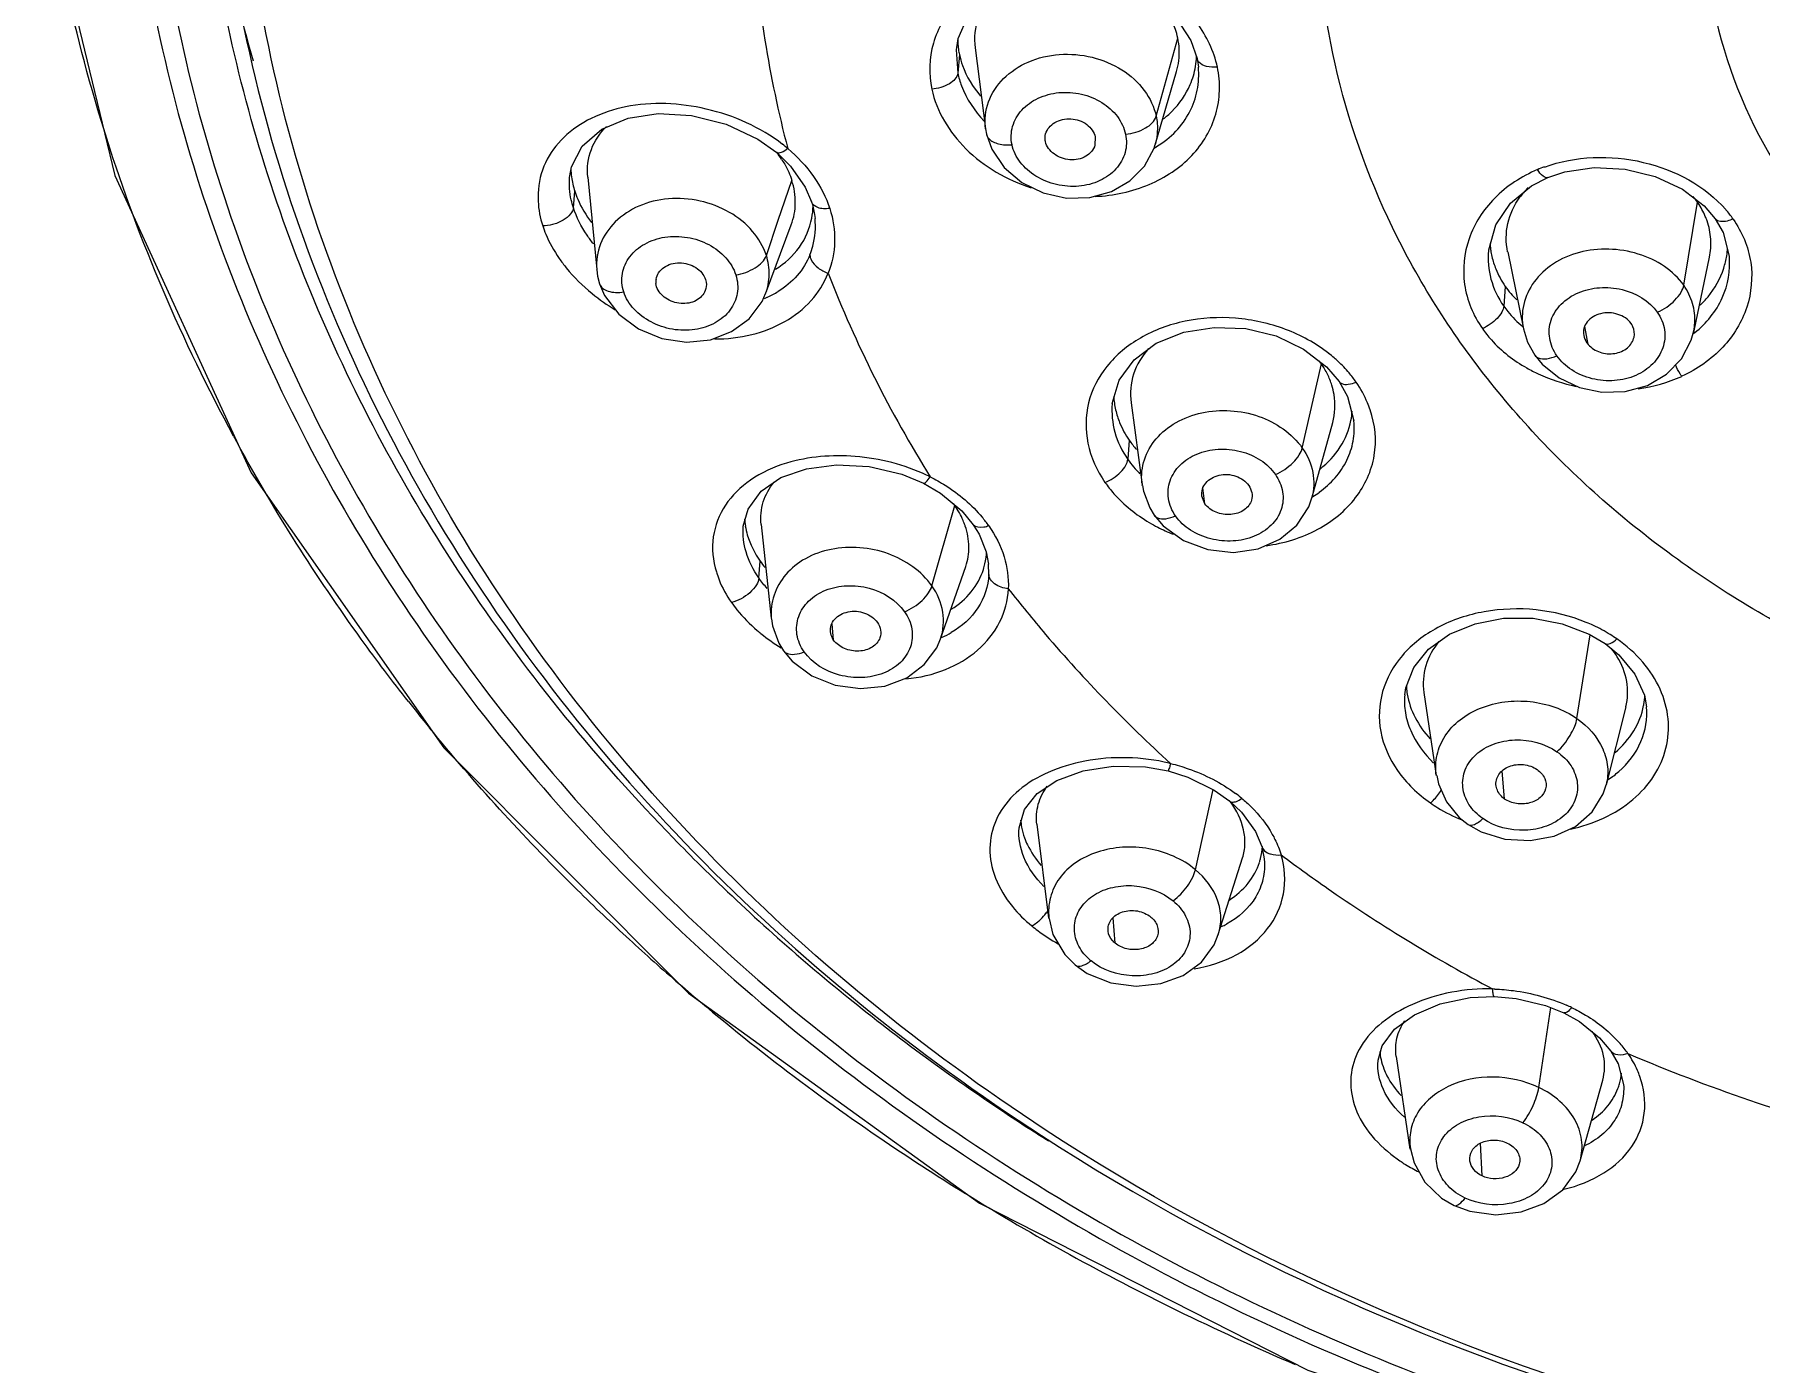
# Model space of a CAD drawing. Header units: millimetres. Extents: x 1122 to 8358, y -1894 to -296.
# Drawn here: x 7660.5 to 7690.47, y -631.99 to -608.92 of the extents above; entities that cross this region are included whole.
import ezdxf

# ---------------------------------------------------------------- set-up
doc = ezdxf.new("R2010")
doc.units = ezdxf.units.MM
doc.header["$LTSCALE"] = 3
doc.layers.add('DEF_LAYER_ASSEM_MEMBER', color=7, linetype='Continuous')

msp = doc.modelspace()

# ---------------------------------------------------------------- linework, layer by layer
at = {"layer": 'DEF_LAYER_ASSEM_MEMBER', "color": 7, "linetype": 'Continuous'}
for p, q in [((7680.302, -608.622), (7680.565, -609.02)), ((7676.495, -609.177), (7676.495, -609.181)), ((7676.821, -609.15), (7677.003, -610.555)), ((7680.565, -609.02), (7680.673, -609.336)), ((7680.673, -609.336), (7680.673, -609.336)), ((7680.695, -609.484), (7680.695, -609.483)), ((7679.945, -610.829), (7680.317, -609.56)), ((7673.051, -610.731), (7673.379, -610.967)), ((7677.003, -610.554), (7677.019, -610.645)), ((7677.019, -610.645), (7677.019, -610.646)), ((7678.906, -610.695), (7678.901, -610.839)), ((7673.379, -610.967), (7673.617, -611.199)), ((7678.041, -610.775), (7678.037, -610.754)), ((7669.785, -611.397), (7669.786, -611.391)), ((7670.102, -611.39), (7670.255, -612.996)), ((7673.185, -613.415), (7673.632, -612.217)), ((7674.044, -612.11), (7674.044, -612.11)), ((7689.665, -612.114), (7689.665, -612.114)), ((7689.665, -612.114), (7689.8, -612.353)), ((7689.8, -612.353), (7689.906, -612.764)), ((7685.731, -612.653), (7685.73, -612.665)), ((7686.064, -612.689), (7686.338, -614.023)), ((7689.3, -614.059), (7689.566, -612.78)), ((7689.91, -612.764), (7689.91, -612.763)), ((7670.254, -612.992), (7670.255, -613)), ((7670.306, -613.245), (7670.392, -613.445)), ((7670.306, -613.245), (7670.306, -613.245)), ((7671.294, -613.297), (7671.282, -613.238)), ((7673.186, -613.415), (7673.187, -613.413)), ((7686.337, -614.024), (7686.337, -614.025)), ((7687.459, -614.297), (7687.402, -613.985)), ((7689.248, -614.218), (7689.291, -614.058)), ((7689.296, -614.078), (7689.3, -614.059)), ((7682.522, -614.375), (7682.921, -614.683)), ((7686.537, -614.483), (7686.664, -614.638)), ((7682.921, -614.683), (7683.139, -614.938)), ((7683.139, -614.938), (7683.139, -614.938)), ((7683.139, -614.938), (7683.285, -615.197)), ((7683.285, -615.197), (7683.394, -615.62)), ((7679.202, -615.321), (7679.201, -615.324)), ((7679.528, -615.306), (7679.72, -616.729)), ((7682.665, -616.961), (7683.027, -615.651)), ((7683.396, -615.62), (7683.395, -615.615)), ((7679.722, -616.741), (7679.72, -616.729)), ((7680.808, -617.059), (7680.756, -616.928)), ((7679.93, -617.258), (7680.087, -617.443)), ((7679.93, -617.258), (7679.93, -617.258)), ((7672.798, -617.457), (7672.798, -617.45)), ((7673.109, -617.418), (7673.281, -619.043)), ((7676.79, -617.422), (7676.79, -617.422)), ((7676.79, -617.422), (7676.892, -617.588)), ((7676.222, -619.405), (7676.659, -618.145)), ((7677.052, -618.108), (7677.052, -618.108)), ((7673.285, -619.045), (7673.287, -619.057)), ((7687.011, -619.142), (7687.478, -619.321)), ((7687.478, -619.321), (7687.756, -619.485)), ((7673.496, -619.61), (7673.647, -619.79)), ((7673.496, -619.61), (7673.496, -619.61)), ((7684.609, -620.333), (7684.825, -621.776)), ((7688.113, -620.583), (7687.77, -621.936)), ((7688.474, -620.581), (7688.474, -620.58)), ((7681.244, -622.219), (7681.244, -622.219)), ((7681.244, -622.219), (7681.446, -622.412)), ((7677.585, -622.68), (7677.585, -622.68)), ((7677.894, -622.62), (7678.095, -624.249)), ((7681.796, -623.003), (7681.796, -623.004)), ((7681.796, -623.003), (7681.839, -623.221)), ((7681.042, -624.533), (7681.463, -623.202)), ((7681.839, -623.221), (7681.84, -623.23)), ((7678.103, -624.248), (7678.104, -624.258)), ((7678.557, -625.061), (7678.769, -625.207)), ((7687.035, -625.891), (7687.307, -626.044)), ((7683.815, -626.716), (7683.883, -626.466)), ((7687.855, -626.557), (7687.855, -626.557)), ((7687.855, -626.557), (7687.981, -626.776)), ((7684.13, -626.65), (7684.368, -628.259)), ((7687.981, -626.776), (7688.074, -627.134)), ((7687.319, -628.458), (7687.712, -627.061)), ((7687.319, -628.459), (7687.32, -628.458))]:
    msp.add_line(p, q, dxfattribs=at)
at = {"layer": 'DEF_LAYER_ASSEM_MEMBER', "color": 9, "linetype": 'Continuous'}
for p, q in [((7676.495, -609.181), (7676.52, -609.588)), ((7679.964, -610.335), (7680.339, -608.978)), ((7676.549, -609.265), (7676.52, -609.588)), ((7678.041, -610.775), (7678.038, -610.754)), ((7673.406, -612.141), (7673.641, -611.448)), ((7669.85, -611.922), (7669.875, -611.637)), ((7689.119, -613.269), (7689.358, -611.827)), ((7673.199, -612.751), (7673.406, -612.141)), ((7686.022, -613.287), (7685.995, -613.63)), ((7682.5, -616.092), (7682.83, -614.633)), ((7679.497, -615.958), (7679.471, -616.288)), ((7680.808, -617.059), (7680.776, -616.785)), ((7676.073, -618.485), (7676.47, -617.091)), ((7673.07, -618.347), (7673.093, -618.057)), ((7677.057, -618.284), (7677.052, -618.108)), ((7674.365, -619.424), (7674.341, -619.14)), ((7687.266, -620.786), (7687.496, -619.332)), ((7686.01, -622.182), (7685.966, -621.692)), ((7680.645, -623.408), (7680.951, -622.016)), ((7679.251, -624.685), (7679.22, -624.243)), ((7686.603, -627.187), (7686.81, -625.801)), ((7685.618, -628.722), (7685.589, -628.156))]:
    msp.add_line(p, q, dxfattribs=at)
at = {"layer": 'DEF_LAYER_ASSEM_MEMBER', "color": 7, "linetype": 'Continuous'}
for points in [[(7660.5, -605.321), (7660.579, -605.931), (7661.894, -611.362), (7664.259, -616.525), (7667.603, -621.294), (7671.85, -625.549), (7676.9, -629.193), (7682.597, -632.091), (7688.816, -634.189), (7694.942, -635.357)], [(7676.496, -609.181), (7676.53, -608.988), (7676.697, -608.603), (7676.989, -608.274)], [(7680.673, -609.336), (7680.68, -609.37), (7680.696, -609.485)], [(7670.347, -610.562), (7670.8, -610.368), (7671.319, -610.289), (7671.903, -610.323), (7672.501, -610.473), (7673.051, -610.731)], [(7669.785, -611.397), (7669.818, -611.213), (7670.004, -610.857), (7670.347, -610.562)], [(7677.019, -610.646), (7677.109, -610.909), (7677.325, -611.227), (7677.632, -611.485), (7678.004, -611.667), (7678.409, -611.757), (7678.814, -611.747), (7679.186, -611.643), (7679.508, -611.458), (7679.761, -611.201), (7679.927, -610.888), (7679.946, -610.828)], [(7673.617, -611.199), (7673.873, -611.564), (7673.984, -611.823)], [(7686.758, -611.399), (7687.053, -611.301), (7687.562, -611.225), (7688.1, -611.252), (7688.624, -611.379), (7689.095, -611.598), (7689.474, -611.889), (7689.665, -612.114)], [(7686.115, -611.841), (7686.478, -611.543), (7686.758, -611.399)], [(7673.984, -611.823), (7673.998, -611.868), (7674.035, -612.04), (7674.044, -612.11)], [(7685.737, -612.653), (7685.86, -612.217), (7686.115, -611.841)], [(7670.255, -613), (7670.271, -613.109), (7670.306, -613.245)], [(7670.392, -613.445), (7670.64, -613.771), (7670.983, -614.025), (7671.386, -614.191), (7671.814, -614.255), (7672.229, -614.212), (7672.597, -614.071), (7672.902, -613.848), (7673.125, -613.552), (7673.187, -613.413)], [(7679.581, -614.56), (7679.965, -614.272), (7680.441, -614.081), (7680.972, -613.998), (7681.517, -614.02), (7682.044, -614.148), (7682.522, -614.375)], [(7686.337, -614.025), (7686.41, -614.256), (7686.537, -614.483)], [(7686.664, -614.638), (7686.954, -614.875), (7687.307, -615.042), (7687.7, -615.123), (7688.104, -615.111), (7688.488, -615.007), (7688.821, -614.813), (7689.079, -614.543), (7689.248, -614.218)], [(7679.202, -615.321), (7679.319, -614.917), (7679.581, -614.56)], [(7673.11, -616.842), (7673.452, -616.606), (7673.893, -616.451), (7674.419, -616.382), (7674.986, -616.412), (7675.549, -616.546), (7675.924, -616.702)], [(7675.924, -616.702), (7676.223, -616.877), (7676.591, -617.183), (7676.79, -617.422)], [(7672.798, -617.45), (7672.881, -617.153), (7673.11, -616.842)], [(7679.726, -616.741), (7679.744, -616.843), (7679.853, -617.132), (7679.93, -617.258)], [(7680.087, -617.443), (7680.437, -617.696), (7680.858, -617.852), (7681.305, -617.902), (7681.736, -617.841), (7682.111, -617.676), (7682.407, -617.428), (7682.61, -617.113), (7682.665, -616.958)], [(7676.892, -617.588), (7677.013, -617.892), (7677.052, -618.108)], [(7673.287, -619.057), (7673.306, -619.18), (7673.415, -619.476), (7673.496, -619.61)], [(7684.688, -619.581), (7685.052, -619.323), (7685.497, -619.141), (7685.991, -619.046), (7686.506, -619.047), (7687.011, -619.142)], [(7673.647, -619.79), (7673.987, -620.042), (7674.395, -620.204), (7674.831, -620.265), (7675.256, -620.223), (7675.634, -620.079), (7675.937, -619.851), (7676.155, -619.557), (7676.222, -619.403)], [(7684.278, -620.377), (7684.297, -620.251), (7684.434, -619.898), (7684.688, -619.581)], [(7687.756, -619.485), (7687.994, -619.68), (7688.269, -620.015), (7688.436, -620.38), (7688.474, -620.58)], [(7677.585, -622.68), (7677.681, -622.363), (7677.897, -622.089), (7678.242, -621.86), (7678.694, -621.694), (7679.217, -621.611), (7679.776, -621.624), (7680.169, -621.694)], [(7680.169, -621.694), (7680.515, -621.803), (7680.971, -622.026), (7681.244, -622.219)], [(7684.834, -621.774), (7684.865, -621.919), (7685.002, -622.231), (7685.224, -622.501), (7685.377, -622.624)], [(7685.377, -622.624), (7685.601, -622.752), (7686.015, -622.881), (7686.451, -622.904), (7686.869, -622.828), (7687.239, -622.659), (7687.528, -622.405), (7687.719, -622.092), (7687.771, -621.936)], [(7681.446, -622.412), (7681.686, -622.745), (7681.796, -623.004)], [(7678.104, -624.258), (7678.172, -624.531), (7678.376, -624.88), (7678.557, -625.061)], [(7678.769, -625.207), (7679.176, -625.37), (7679.614, -625.428), (7680.045, -625.385), (7680.434, -625.244), (7680.749, -625.012), (7680.968, -624.712), (7681.042, -624.533)], [(7683.883, -626.466), (7684.097, -626.178), (7684.444, -625.925), (7684.889, -625.735), (7685.41, -625.626), (7685.829, -625.609)], [(7685.829, -625.609), (7686.208, -625.642), (7686.719, -625.764), (7687.035, -625.891)], [(7687.307, -626.044), (7687.658, -626.325), (7687.855, -626.557)], [(7684.375, -628.25), (7684.439, -628.496), (7684.627, -628.83), (7684.917, -629.105), (7685.137, -629.234)], [(7685.137, -629.234), (7685.406, -629.334), (7685.855, -629.395), (7686.295, -629.347), (7686.692, -629.201), (7687.019, -628.965), (7687.245, -628.652), (7687.319, -628.459)]]:
    msp.add_lwpolyline(points, dxfattribs=at)
at = {"layer": 'DEF_LAYER_ASSEM_MEMBER', "color": 9, "linetype": 'Continuous'}
for centre, radius, start, end in [((7692.39, -605.956), 19.457, 183.3868, 194.7076), ((7678.552, -608.935), 2.163, 223.2976, 223.6196), ((7671.801, -612.993), 2.745, 49.8517, 52.2764), ((7678.971, -609.248), 1.9, 300.3234, 301.4505), ((7678.982, -609.266), 1.88, 301.4519, 301.8104), ((7687.567, -613.632), 2.567, 109.73, 112.6088), ((7688.309, -613.287), 2.035, 35.023, 40.8317), ((7693.952, -605.408), 21.114, 201.2468, 211.9837), ((7672.385, -610.687), 3.508, 230.9837, 238.9521), ((7672.543, -611.975), 1.644, 294.1643, 301.5444), ((7672.503, -611.889), 1.739, 292.4033, 294.2143), ((7688.285, -613.859), 1.026, 348.8127, 356.4852), ((7688.187, -612.681), 1.801, 307.3917, 308.5825), ((7681.384, -616.463), 2.554, 49.2567, 52.0007), ((7681.679, -616.178), 2.143, 35.0112, 40.4445), ((7687.948, -612.304), 2.787, 277.8724, 294.0843), ((7691.166, -601.166), 30.939, 208.4068, 208.6711), ((7674.666, -619.342), 3.075, 63.411, 64.7194), ((7680.718, -616.594), 1.007, 185.8895, 187.696), ((7681.705, -615.379), 1.838, 301.3709, 302.1484), ((7681.719, -615.4), 1.813, 302.1401, 306.4217), ((7675.154, -618.784), 2.331, 35.1313, 39.7498), ((7681.337, -614.866), 2.928, 239.335, 242.632), ((7681.389, -614.763), 3.043, 242.646, 248.1481), ((7686.302, -621.86), 2.965, 65.0916, 67.6921), ((7675.077, -616.879), 3.131, 229.4336, 230.9667), ((7675.222, -616.695), 3.365, 231.0235, 238.3071), ((7675.579, -617.839), 1.675, 292.4902, 293.505), ((7675.607, -617.9), 1.608, 293.4698, 299.9189), ((7686.365, -621.728), 2.818, 58.3557, 65.1345), ((7686.471, -621.553), 2.613, 55.2898, 58.3153), ((7693.487, -599.623), 33.729, 218.2247, 219.2123), ((7679.425, -624.778), 3.307, 76.1881, 76.6327), ((7679.696, -624.308), 2.765, 50.6003, 53.5213), ((7686.412, -619.721), 3.045, 247.8785, 248.1691), ((7677.289, -623.57), 0.968, 319.993, 324.9861), ((7677.317, -623.59), 0.933, 325.0124, 326.9122), ((7680.464, -622.987), 1.544, 294.219, 297.851), ((7695.864, -597.374), 37.005, 227.3012, 229.0915), ((7679.416, -624.283), 0.916, 222.1159, 230.4854), ((7697.069, -595.926), 38.889, 229.1464, 235.6968), ((7685.707, -628.997), 3.52, 87.8351, 88.4629), ((7685.795, -628.712), 3.221, 64.6692, 66.3528), ((7686.351, -627.878), 2.208, 35.3886, 41.157), ((7700.44, -597.673), 31.428, 246.9808, 255.2238), ((7697.924, -594.688), 40.393, 235.684, 238.2311), ((7685.66, -626.318), 2.595, 231.3101, 236.1786), ((7698.898, -593.065), 42.285, 238.2675, 243.9353), ((7699.528, -591.788), 43.71, 243.9286, 246.8993)]:
    msp.add_arc(centre, radius, start, end, dxfattribs=at)
at = {"layer": 'DEF_LAYER_ASSEM_MEMBER', "color": 7, "linetype": 'Continuous'}
for centre, radius, start, end in [((7689.731, -602.125), 26.452, 190.9383, 195.9037), ((7677.865, -608.986), 1.346, 179.7537, 188.2077), ((7677.842, -608.989), 1.323, 188.2288, 192.0418), ((7679.174, -609.226), 1.191, 2.4424, 12.0396), ((7679.266, -609.239), 1.4, 336.9658, 350.4547), ((7679.254, -609.237), 1.412, 350.471, 357.5747), ((7672.002, -612.044), 1.75, 33.4831, 37.9253), ((7671.09, -611.214), 1.285, 181.5215, 187.7218), ((7687.4, -612.562), 1.392, 136.0123, 143.7972), ((7687.448, -612.607), 1.458, 134.8106, 136.0607), ((7672.661, -611.849), 1.351, 349.1422, 357.9572), ((7688.175, -612.655), 1.444, 34.9753, 40.0772), ((7688.255, -612.598), 1.346, 34.3478, 34.9407), ((7687.138, -612.462), 1.383, 183.1398, 187.65), ((7687.139, -612.461), 1.384, 187.6505, 188.1453), ((7687.148, -612.46), 1.393, 188.1632, 197.5555), ((7688.444, -612.526), 1.439, 342.0053, 350.7785), ((7688.481, -612.533), 1.402, 350.8038, 356.3652), ((7671.56, -613.212), 0.279, 170.3718, 185.384), ((7681.643, -615.462), 1.448, 34.9512, 37.6625), ((7681.698, -615.424), 1.381, 26.3446, 34.9676), ((7681.767, -615.39), 1.304, 17.2586, 26.3435), ((7680.568, -615.124), 1.343, 182.8253, 188.1027), ((7680.652, -615.111), 1.428, 188.1604, 197.6405), ((7682.083, -615.371), 1.284, 349.0835, 356.3118), ((7680.932, -614.952), 1.753, 215.0126, 221.6456), ((7673.993, -617.262), 1.173, 183.0997, 189.0005), ((7675.149, -618.013), 1.611, 34.9453, 36.5035), ((7675.438, -617.854), 1.279, 18.5144, 18.9616), ((7675.822, -617.838), 1.2, 347.3274, 357.7295), ((7674.67, -616.953), 1.925, 214.9795, 219.118), ((7675.869, -617.848), 1.152, 342.3645, 347.2741), ((7686.723, -620.478), 1.457, 31.6669, 38.5471), ((7685.544, -620.157), 1.24, 183.0978, 184.2444), ((7685.566, -620.155), 1.263, 184.2606, 189.4618), ((7687.189, -620.328), 1.255, 349.2909, 350.0628), ((7687.196, -620.329), 1.248, 350.0607, 357.9418), ((7680, -623.16), 1.558, 37.0882, 37.7076), ((7680.012, -623.151), 1.543, 36.5051, 37.0882), ((7678.721, -622.465), 1.112, 184.2399, 190.5551), ((7695.473, -599.662), 33.298, 224.1676, 225.3286), ((7680.711, -622.944), 1.098, 345.7794, 356.7846), ((7680.722, -622.946), 1.087, 342.1003, 345.2897), ((7680.721, -622.946), 1.088, 345.2899, 345.7509), ((7696.35, -598.741), 34.57, 225.3681, 231.0587), ((7697.601, -597.173), 36.576, 231.0788, 236.3578), ((7684.881, -626.475), 1.04, 184.8504, 192.6908), ((7686.998, -626.834), 1.047, 339.1458, 341.7615), ((7687, -626.835), 1.044, 341.7615, 343.8902), ((7687.002, -626.836), 1.043, 343.9028, 354.3808), ((7698.1, -596.435), 37.467, 236.3477, 237.2846), ((7698.203, -596.276), 37.656, 237.284, 237.4908), ((7698.253, -596.198), 37.748, 237.4908, 237.7228)]:
    msp.add_arc(centre, radius, start, end, dxfattribs=at)
at = {"layer": 'DEF_LAYER_ASSEM_MEMBER', "color": 9, "linetype": 'Continuous'}
for points, start_tangent, end_tangent in [([(7700.988, -571.093), (7686.836, -573.294), (7680.373, -575.974), (7674.621, -579.595), (7669.778, -584.033), (7666.012, -589.135), (7663.453, -594.724), (7662.189, -600.608), (7662.264, -606.584), (7663.675, -612.445), (7666.373, -617.989), (7670.266, -623.025), (7675.218, -627.38), (7681.06, -630.902), (7694.58, -634.998)], (-1, 0), (0.990632, -0.136562)), ([(7700.988, -571.501), (7686.977, -573.68), (7680.577, -576.332), (7674.882, -579.917), (7670.086, -584.31), (7666.356, -589.36), (7663.821, -594.893), (7662.567, -600.718), (7662.638, -606.634), (7664.031, -612.437), (7666.699, -617.928), (7670.549, -622.916), (7675.449, -627.229), (7681.23, -630.72), (7694.612, -634.783)], (-1, 0), (0.990541, -0.137215)), ([(7700.988, -621.733), (7694.013, -620.586), (7690.861, -619.195), (7688.099, -617.321), (7685.832, -615.039), (7684.148, -612.434), (7683.111, -609.609), (7682.76, -606.67), (7683.111, -603.731), (7684.148, -600.906), (7685.832, -598.301), (7688.099, -596.019), (7690.861, -594.146), (7694.013, -592.754), (7700.988, -591.607)], (-1, 0), (1, 0)), ([(7678.04, -627.922), (7672.152, -623.084), (7667.72, -617.28), (7664.968, -610.806), (7664.035, -603.987)], (-0.83663, 0.547769), (0, 1)), ([(7663.953, -615.885), (7661.752, -610.72), (7660.598, -605.328)], (-0.475728, 0.879592), (-0.112484, 0.993653)), ([(7681.027, -609.482), (7680.67, -608.714), (7679.99, -608.096), (7679.092, -607.721), (7678.115, -607.641), (7677.206, -607.869), (7676.498, -608.367), (7676.098, -609.067), (7676.07, -609.864)], (-0.214794, 0.976659), (0.204982, -0.978766)), ([(7677.002, -610.551), (7677.054, -610.087), (7677.315, -609.683), (7677.745, -609.395), (7678.283, -609.264), (7678.852, -609.313), (7679.369, -609.53), (7679.758, -609.89), (7679.964, -610.335)], (-0.128146, 0.991755), (0.208589, -0.978003)), ([(7678.904, -611.728), (7679.843, -611.518), (7680.582, -611.017), (7680.998, -610.298), (7681.062, -609.894), (7681.027, -609.482)], (0.9989, 0.046882), (-0.195652, 0.980673)), ([(7679.972, -610.863), (7680.306, -610.595), (7680.543, -610.262), (7680.675, -609.885), (7680.696, -609.484)], (0.849795, 0.527113), (-0.092886, 0.995677)), ([(7680.703, -609.396), (7680.673, -609.336)], (-0.654604, 0.755972), (-0.209602, 0.977787)), ([(7681.027, -609.482), (7680.838, -609.47), (7680.703, -609.396)], (-0.995823, -0.091304), (-0.654604, 0.755972)), ([(7676.52, -609.588), (7676.376, -609.771), (7676.225, -609.837), (7676.069, -609.864)], (-0.090074, -0.995935), (-0.998052, -0.062381)), ([(7676.52, -609.588), (7676.585, -609.807), (7676.978, -610.418)], (0.20868, -0.977984), (0.685786, -0.727803)), ([(7673.48, -610.823), (7672.157, -610.211), (7670.757, -610.173), (7670.161, -610.373), (7669.686, -610.702), (7669.366, -611.141), (7669.238, -611.672)], (-0.790854, 0.612004), (-0.041105, -0.999155)), ([(7676.07, -609.864), (7676.661, -610.898), (7677.793, -611.576)], (0.208227, -0.978081), (0.950743, -0.309979)), ([(7677.462, -610.829), (7677.473, -610.511), (7677.633, -610.229), (7677.915, -610.024), (7678.276, -609.926), (7678.665, -609.952), (7679.021, -610.098), (7679.291, -610.342), (7679.432, -610.647)], (-0.20868, 0.977984), (0.208654, -0.97799)), ([(7679.432, -610.647), (7679.779, -610.539), (7679.964, -610.335)], (0.995764, 0.091944), (0.266605, 0.963806)), ([(7679.964, -610.335), (7679.982, -610.459), (7679.945, -610.828)], (0.20873, -0.977973), (-0.27981, -0.960055)), ([(7677.019, -610.646), (7677.024, -610.666), (7677.058, -610.722)], (0.21157, -0.977363), (0.661075, -0.75032)), ([(7677.058, -610.722), (7677.226, -610.813), (7677.462, -610.829)], (0.661075, -0.75032), (0.995764, 0.091945)), ([(7679.432, -610.647), (7679.424, -610.965), (7679.266, -611.248), (7678.985, -611.453), (7678.622, -611.549), (7678.234, -611.52), (7677.878, -611.374), (7677.605, -611.132), (7677.462, -610.829)], (0.208654, -0.97799), (-0.208679, 0.977984)), ([(7673.571, -610.895), (7673.456, -610.966), (7673.379, -610.967)], (-0.783634, -0.621222), (-0.764549, 0.644566)), ([(7673.571, -610.896), (7674.02, -611.383), (7674.3, -611.936)], (0.762556, -0.646922), (0.31163, -0.950204)), ([(7686.701, -611.216), (7688.417, -611.135), (7689.848, -611.956)], (0.941231, 0.337762), (0.653391, -0.757021)), ([(7686.581, -611.262), (7685.834, -611.76), (7685.394, -612.46), (7685.316, -613.253), (7685.624, -614.02)], (-0.919789, -0.392413), (0.573328, -0.819326)), ([(7686.758, -611.399), (7686.679, -611.376), (7686.581, -611.262)], (-0.923528, -0.383532), (-0.553192, 0.833054)), ([(7669.85, -611.922), (7669.813, -611.788), (7669.785, -611.397)], (-0.307928, 0.95141), (0.087121, 0.996198)), ([(7669.239, -611.674), (7669.239, -611.811), (7669.319, -612.237)], (-0.050587, -0.99872), (0.313809, -0.949486)), ([(7669.85, -611.922), (7669.803, -612.029), (7669.671, -612.14), (7669.488, -612.216), (7669.319, -612.237)], (-0.087904, -0.996129), (-0.999901, 0.014048)), ([(7670.199, -612.549), (7670.087, -612.398), (7669.85, -611.922)], (-0.624737, 0.780836), (-0.308976, 0.95107)), ([(7673.199, -612.751), (7672.96, -612.333), (7672.559, -612.003), (7672.048, -611.806), (7671.499, -611.767), (7670.986, -611.895), (7670.578, -612.17), (7670.321, -612.551), (7670.255, -612.992)], (-0.308447, 0.951242), (0.086398, -0.996261)), ([(7674.3, -611.936), (7674.188, -611.939), (7674.092, -611.92), (7673.984, -611.823)], (-0.99258, -0.121594), (-0.309364, 0.950944)), ([(7673.955, -612.739), (7674.005, -612.589), (7674.044, -612.11)], (0.370899, 0.928673), (-0.092975, 0.995668)), ([(7674.3, -611.936), (7674.384, -612.51), (7674.273, -613.06)], (0.305672, -0.952137), (-0.361573, -0.932344)), ([(7689.975, -612.119), (7690.28, -612.87), (7690.212, -613.648), (7689.797, -614.341), (7689.086, -614.848)], (0.572181, -0.820127), (-0.909081, -0.416619)), ([(7689.975, -612.119), (7689.874, -612.154), (7689.665, -612.114)], (-0.914083, -0.405527), (-0.571301, 0.820741)), ([(7669.319, -612.237), (7669.371, -612.38), (7669.605, -612.801)], (0.302478, -0.953156), (0.573063, -0.819511)), ([(7670.724, -613.383), (7670.701, -613.064), (7670.831, -612.773), (7671.089, -612.552), (7671.439, -612.434), (7671.829, -612.438), (7672.2, -612.563), (7672.495, -612.792), (7672.669, -613.088)], (-0.308442, 0.951243), (0.30847, -0.951234)), ([(7669.605, -612.803), (7669.728, -612.966), (7670.176, -613.412)], (0.569832, -0.821761), (0.776232, -0.630448)), ([(7672.669, -613.088), (7673.007, -612.963), (7673.199, -612.751)], (0.988702, 0.149896), (0.321943, 0.946759)), ([(7673.187, -613.413), (7673.249, -613.086), (7673.199, -612.751)], (0.350011, 0.936746), (-0.30849, 0.951228)), ([(7673.955, -612.739), (7673.735, -613.098), (7673.403, -613.376)], (-0.369877, -0.929081), (-0.851677, -0.524067)), ([(7673.955, -612.739), (7673.979, -612.829), (7674.097, -612.966), (7674.272, -613.06)], (0.034077, -0.999419), (0.945114, -0.32674)), ([(7685.73, -612.665), (7685.773, -613.16), (7685.995, -613.63)], (-0.09301, -0.995665), (0.572807, -0.81969)), ([(7689.119, -613.269), (7688.783, -612.941), (7688.329, -612.726), (7687.818, -612.642), (7687.307, -612.698), (7686.856, -612.896), (7686.522, -613.211), (7686.341, -613.602), (7686.337, -614.024)], (-0.57275, 0.81973), (0.201938, -0.979398)), ([(7689.311, -614.089), (7689.787, -613.485), (7689.91, -612.764)], (0.781695, 0.62366), (-0.093061, 0.99566)), ([(7672.669, -613.088), (7672.695, -613.408), (7672.568, -613.7), (7672.31, -613.921), (7671.959, -614.037), (7671.569, -614.031), (7671.198, -613.905), (7670.901, -613.679), (7670.724, -613.383)], (0.30847, -0.951234), (-0.308442, 0.951243)), ([(7672.3, -614.2), (7672.947, -614.124), (7673.519, -613.897), (7673.975, -613.534), (7674.272, -613.06)], (0.999991, -0.004175), (0.368171, 0.929758)), ([(7670.306, -613.245), (7670.356, -613.318), (7670.452, -613.37), (7670.583, -613.392), (7670.724, -613.383)], (0.311708, -0.950178), (0.988708, 0.149857)), ([(7686.918, -614.492), (7686.792, -614.188), (7686.818, -613.874), (7686.992, -613.597), (7687.287, -613.399), (7687.657, -613.31), (7688.048, -613.343), (7688.66, -613.737)], (-0.572747, 0.819732), (0.572727, -0.819746)), ([(7688.66, -613.737), (7688.966, -613.526), (7689.073, -613.389), (7689.119, -613.269)], (0.917482, 0.397778), (0.162985, 0.986629)), ([(7689.309, -613.921), (7689.272, -613.585), (7689.119, -613.269)], (0.060864, 0.998146), (-0.572698, 0.819767)), ([(7685.995, -613.63), (7685.961, -613.733), (7685.879, -613.843), (7685.624, -614.02)], (-0.077379, -0.997002), (-0.918517, -0.395382)), ([(7685.995, -613.63), (7686.067, -613.725), (7686.325, -613.986)], (0.5727, -0.819765), (0.76931, -0.638876)), ([(7682.957, -614.45), (7682.207, -614.033), (7681.339, -613.84), (7680.465, -613.893), (7679.69, -614.183), (7679.11, -614.675), (7678.791, -615.308), (7678.779, -616.008), (7679.075, -616.688)], (-0.787932, 0.615763), (0.571396, -0.820675)), ([(7685.624, -614.02), (7685.78, -614.216), (7686.395, -614.703)], (0.571745, -0.820432), (0.870723, -0.491774)), ([(7688.66, -613.737), (7688.784, -614.041), (7688.754, -614.355), (7688.581, -614.632), (7688.288, -614.831), (7687.918, -614.922), (7687.528, -614.889), (7687.176, -614.738), (7686.918, -614.492)], (0.572728, -0.819746), (-0.572747, 0.819732)), ([(7683.31, -614.788), (7683.121, -614.59), (7683.051, -614.528)], (-0.648197, 0.761472), (-0.757545, 0.652783)), ([(7686.537, -614.483), (7686.595, -614.529), (7686.741, -614.543), (7686.918, -614.492)], (0.572124, -0.820167), (0.917476, 0.397791)), ([(7686.395, -614.703), (7686.595, -614.805), (7687.249, -615.022)], (0.870723, -0.491774), (0.978094, -0.208165)), ([(7689.086, -614.848), (7689.056, -614.804), (7688.974, -614.651)], (-0.591996, 0.805941), (-0.402583, 0.915384)), ([(7683.139, -614.938), (7683.185, -614.974), (7683.298, -614.986), (7683.435, -614.948)], (0.571845, -0.820361), (0.923406, 0.383824)), ([(7683.679, -615.431), (7683.631, -615.306), (7683.435, -614.948)], (-0.320831, 0.947136), (-0.565181, 0.824967)), ([(7679.201, -615.324), (7679.247, -615.816), (7679.471, -616.289)], (-0.09273, -0.995691), (0.572727, -0.819746)), ([(7679.717, -616.697), (7679.759, -616.295), (7679.964, -615.933), (7680.308, -615.651), (7680.754, -615.482), (7681.252, -615.445), (7681.745, -615.543), (7682.5, -616.092)], (-0.102608, 0.994722), (0.572621, -0.819821)), ([(7681.875, -617.787), (7682.767, -617.502), (7683.425, -616.952), (7683.747, -616.224), (7683.679, -615.431)], (0.990504, 0.137484), (-0.320831, 0.947136)), ([(7682.795, -616.859), (7683.273, -616.303), (7683.381, -615.972), (7683.394, -615.62)], (0.804565, 0.593865), (-0.090897, 0.99586)), ([(7666.989, -620.493), (7666.17, -619.408), (7664.021, -616.01)], (-0.618738, 0.785598), (-0.479781, 0.877388)), ([(7680.3, -617.271), (7680.177, -616.969), (7680.206, -616.66), (7680.378, -616.389), (7680.67, -616.196), (7681.037, -616.112), (7681.425, -616.15), (7681.775, -616.303), (7682.032, -616.55)], (-0.572728, 0.819746), (0.572708, -0.819759)), ([(7682.032, -616.55), (7682.337, -616.347), (7682.447, -616.212), (7682.5, -616.092)], (0.923163, 0.384408), (0.220556, 0.975374)), ([(7682.5, -616.092), (7682.681, -616.516), (7682.665, -616.958)], (0.572812, -0.819687), (-0.264086, -0.964499)), ([(7673.551, -616.354), (7672.924, -616.648), (7672.488, -617.086), (7672.279, -617.631), (7672.332, -618.243)], (-0.957809, -0.287405), (0.293209, -0.956048)), ([(7675.979, -616.562), (7674.743, -616.239), (7673.551, -616.354)], (-0.904205, 0.427098), (-0.957809, -0.287405)), ([(7679.075, -616.688), (7679.345, -616.511), (7679.437, -616.391), (7679.471, -616.288)], (0.93401, 0.357246), (0.077379, 0.997002)), ([(7679.471, -616.289), (7679.683, -616.54)], (0.572727, -0.819746), (0.70805, -0.706162)), ([(7675.924, -616.702), (7675.944, -616.7), (7675.972, -616.679), (7676.043, -616.592)], (0.894109, -0.44785), (0.572064, 0.820209)), ([(7676.043, -616.592), (7676.302, -616.738), (7676.946, -617.294)], (0.893118, -0.449822), (0.639161, -0.769073)), ([(7679.075, -616.688), (7679.23, -616.885), (7679.844, -617.384)], (0.571596, -0.820535), (0.860089, -0.510143)), ([(7682.032, -616.55), (7682.158, -616.851), (7682.132, -617.161), (7681.959, -617.432), (7681.666, -617.623), (7681.298, -617.705), (7680.91, -617.667), (7680.558, -617.516), (7680.3, -617.271)], (0.572708, -0.819759), (-0.572727, 0.819746)), ([(7679.93, -617.258), (7679.987, -617.303), (7680.129, -617.318), (7680.3, -617.271)], (0.572847, -0.819663), (0.923162, 0.38441)), ([(7673.07, -618.347), (7672.846, -617.895), (7672.798, -617.457)], (-0.572025, 0.820236), (0.09081, 0.995868)), ([(7677.06, -617.443), (7676.972, -617.467), (7676.79, -617.422)], (-0.938844, -0.344342), (-0.571837, 0.820367)), ([(7677.06, -617.443), (7677.325, -617.979), (7677.398, -618.533)], (0.570851, -0.821054), (-0.035937, -0.999354)), ([(7676.073, -618.485), (7675.316, -617.928), (7674.822, -617.822), (7674.323, -617.851), (7673.876, -618.012), (7673.535, -618.289), (7673.332, -618.646), (7673.285, -619.045)], (-0.572723, 0.819749), (0.091511, -0.995804)), ([(7672.334, -618.245), (7672.379, -618.378), (7672.594, -618.771)], (0.285025, -0.95852), (0.576691, -0.816962)), ([(7673.07, -618.347), (7673.028, -618.464), (7672.91, -618.602), (7672.594, -618.771)], (-0.07747, -0.996995), (-0.977767, -0.209697)), ([(7673.214, -618.53), (7673.07, -618.347)], (-0.660492, 0.750833), (-0.573457, 0.819236)), ([(7673.854, -619.628), (7673.73, -619.325), (7673.76, -619.016), (7673.933, -618.748), (7674.226, -618.56), (7674.596, -618.482), (7674.986, -618.524), (7675.598, -618.932)], (-0.572727, 0.819746), (0.572749, -0.819731)), ([(7675.598, -618.932), (7675.901, -618.737), (7676.014, -618.605), (7676.073, -618.485)], (0.928721, 0.370779), (0.273987, 0.961733)), ([(7676.222, -619.403), (7676.261, -618.938), (7676.073, -618.485)], (0.327565, 0.944828), (-0.572772, 0.819715)), ([(7677.057, -618.284), (7676.871, -618.865), (7676.409, -619.294)], (-0.04161, -0.999134), (-0.866372, -0.499399)), ([(7677.399, -618.533), (7677.16, -618.446), (7677.057, -618.284)], (-0.993191, 0.116499), (-0.07711, 0.997023)), ([(7672.594, -618.771), (7672.689, -618.899), (7673.04, -619.256)], (0.568314, -0.822811), (0.761816, -0.647794)), ([(7675.622, -620.097), (7676.308, -619.935), (7676.866, -619.597), (7677.245, -619.116), (7677.399, -618.533)], (0.995659, 0.09308), (0.043377, 0.999059)), ([(7677.398, -618.533), (7678.045, -619.326), (7680.214, -621.566)], (0.614499, -0.788918), (0.73942, -0.673245)), ([(7687.427, -619.117), (7685.656, -618.933), (7684.849, -619.209), (7684.236, -619.691), (7683.893, -620.319), (7683.861, -621.012), (7684.151, -621.685), (7684.724, -622.251)], (-0.925129, 0.379654), (0.820867, -0.571119)), ([(7675.598, -618.932), (7675.724, -619.234), (7675.698, -619.543), (7675.525, -619.811), (7675.23, -619.997), (7674.86, -620.074), (7674.469, -620.031), (7673.854, -619.628)], (0.572749, -0.819731), (-0.572727, 0.819746)), ([(7687.151, -622.706), (7688.238, -622.19), (7688.601, -621.779), (7688.809, -621.301), (7688.847, -620.789), (7688.709, -620.278), (7688.406, -619.806), (7687.959, -619.404)], (0.976682, 0.214693), (-0.817101, 0.576495)), ([(7687.756, -619.485), (7687.843, -619.484), (7687.96, -619.405)], (0.821726, -0.569882), (0.742544, 0.669797)), ([(7673.496, -619.61), (7673.552, -619.654), (7673.689, -619.671), (7673.854, -619.628)], (0.572599, -0.819835), (0.928736, 0.370741)), ([(7684.278, -620.377), (7684.289, -620.687), (7684.38, -620.994), (7684.779, -621.558)], (-0.094223, -0.995551), (0.724914, -0.68884)), ([(7684.824, -621.769), (7684.838, -621.417), (7684.979, -621.087), (7685.237, -620.808), (7685.592, -620.606), (7686.454, -620.492), (7687.266, -620.786)], (-0.148183, 0.98896), (0.821688, -0.569938)), ([(7687.993, -621.705), (7688.375, -621.186), (7688.474, -620.581)], (0.755732, 0.654881), (-0.09271, 0.995693)), ([(7686.919, -621.362), (7687.145, -621.082), (7687.227, -620.919), (7687.266, -620.786)], (0.742174, 0.670207), (0.156763, 0.987636)), ([(7687.266, -620.786), (7687.713, -621.312), (7687.796, -621.622), (7687.771, -621.935)], (0.821846, -0.569709), (-0.245449, -0.96941)), ([(7670.769, -624.57), (7669.859, -623.701), (7667.353, -620.946)], (-0.7349, 0.678175), (-0.632187, 0.774815)), ([(7685.633, -622.523), (7685.391, -622.275), (7685.285, -621.976), (7685.328, -621.674), (7685.514, -621.412), (7685.816, -621.23), (7686.189, -621.157), (7686.919, -621.362)], (-0.821772, 0.569817), (0.82176, -0.569834)), ([(7680.19, -621.56), (7678.728, -621.525), (7678.091, -621.72), (7677.582, -622.032), (7677.242, -622.438), (7677.087, -622.91), (7677.129, -623.417), (7677.379, -623.929)], (-0.972907, 0.231198), (0.576355, -0.817199)), ([(7686.919, -621.362), (7687.163, -621.609), (7687.272, -621.907), (7687.229, -622.21), (7687.041, -622.471), (7686.737, -622.651), (7686.363, -622.724), (7685.633, -622.523)], (0.82176, -0.569834), (-0.821772, 0.569817)), ([(7680.215, -621.566), (7680.199, -621.618), (7680.185, -621.66), (7680.175, -621.686), (7680.169, -621.694)], (-0.27866, -0.96039), (-0.970922, 0.239397)), ([(7680.214, -621.566), (7680.52, -621.657), (7681.34, -622.085)], (0.970496, -0.241115), (0.803993, -0.594639)), ([(7687.809, -621.843), (7687.993, -621.705)], (0.838766, 0.544493), (0.755732, 0.654881)), ([(7684.724, -622.251), (7684.77, -622.208), (7684.912, -622.025)], (0.75918, 0.650881), (0.525524, 0.850779)), ([(7681.244, -622.219), (7681.28, -622.234), (7681.357, -622.223), (7681.451, -622.172)], (0.771535, -0.636186), (0.8226, 0.56862)), ([(7681.451, -622.172), (7681.61, -622.315), (7681.979, -622.795)], (0.76972, -0.638381), (0.48747, -0.87314)), ([(7684.724, -622.251), (7684.85, -622.333), (7685.265, -622.542)], (0.820974, -0.570965), (0.926387, -0.376573)), ([(7678.014, -623.7), (7677.667, -623.19), (7677.585, -622.68)], (-0.696954, 0.717116), (0.093094, 0.995657)), ([(7685.377, -622.624), (7685.487, -622.622), (7685.559, -622.582), (7685.633, -622.523)], (0.821532, -0.570163), (0.742169, 0.670213)), ([(7680.645, -623.408), (7679.839, -623.046), (7679.381, -623.02), (7678.943, -623.104), (7678.564, -623.289), (7678.285, -623.56), (7678.129, -623.89), (7678.103, -624.248)], (-0.77085, 0.637017), (0.112596, -0.993641)), ([(7681.796, -623.004), (7681.809, -623.035), (7681.894, -623.114)], (0.291779, -0.956486), (0.885553, -0.464538)), ([(7681.979, -622.795), (7682.025, -622.883), (7682.132, -623.151)], (0.48747, -0.87314), (0.296354, -0.955078)), ([(7680.621, -625.128), (7681.361, -624.881), (7681.898, -624.431), (7682.171, -623.83), (7682.132, -623.151)], (0.986316, 0.164865), (-0.290623, 0.956838)), ([(7681.84, -623.23), (7681.817, -623.57), (7681.692, -623.88), (7681.185, -624.351)], (0.086189, -0.996279), (-0.883977, -0.46753)), ([(7681.894, -623.114), (7681.947, -623.136), (7682.132, -623.151)], (0.885553, -0.464538), (0.995028, 0.099595)), ([(7682.132, -623.151), (7683.005, -623.779), (7685.802, -625.478)], (0.799945, -0.600073), (0.882837, -0.469679)), ([(7680.257, -623.949), (7680.505, -623.694), (7680.597, -623.54), (7680.645, -623.408)], (0.807301, 0.59014), (0.215059, 0.976601)), ([(7681.043, -624.532), (7681.085, -624.236), (7681.029, -623.938), (7680.645, -623.408)], (0.300578, 0.953757), (-0.770893, 0.636965)), ([(7678.737, -624.898), (7678.577, -624.626), (7678.551, -624.334), (7678.66, -624.062), (7678.891, -623.845), (7679.213, -623.715), (7679.582, -623.688), (7680.257, -623.949)], (-0.669782, 0.742558), (0.770872, -0.63699)), ([(7677.38, -623.93), (7677.469, -624.048), (7677.805, -624.383)], (0.572182, -0.820126), (0.773852, -0.633366)), ([(7677.908, -624.314), (7677.938, -624.288), (7678.03, -624.192)], (0.773553, 0.633732), (0.642488, 0.766296)), ([(7680.257, -623.949), (7680.475, -624.214), (7680.552, -624.518), (7680.475, -624.813), (7680.257, -625.055), (7679.931, -625.208), (7679.548, -625.249), (7678.834, -624.99)], (0.770872, -0.63699), (-0.770857, 0.637008)), ([(7677.805, -624.383), (7677.828, -624.37), (7677.908, -624.314)], (0.892733, 0.450586), (0.773553, 0.633732)), ([(7677.805, -624.383), (7677.91, -624.466), (7678.262, -624.693)], (0.76809, -0.640342), (0.874406, -0.485196)), ([(7678.557, -625.061), (7678.674, -625.074), (7678.752, -625.041), (7678.834, -624.99)], (0.770838, -0.637032), (0.807326, 0.590106)), ([(7685.802, -625.478), (7684.411, -625.745), (7683.881, -626.065), (7683.519, -626.472), (7683.351, -626.935), (7683.382, -627.421), (7683.611, -627.902), (7684.035, -628.342)], (-0.999675, 0.025505), (0.783878, -0.620915)), ([(7685.829, -625.609), (7685.82, -625.599), (7685.813, -625.572), (7685.807, -625.531), (7685.802, -625.478)], (-0.999632, 0.027114), (-0.065544, 0.99785)), ([(7685.84, -625.48), (7686.163, -625.507), (7687.087, -625.761)], (0.999286, -0.037772), (0.916018, -0.401138)), ([(7687.173, -625.8), (7687.094, -625.878), (7687.035, -625.891)], (-0.627677, -0.778474), (-0.903017, 0.429605)), ([(7687.173, -625.8), (7687.416, -625.931), (7688.013, -626.425)], (0.901949, -0.431843), (0.657865, -0.753136)), ([(7688.151, -626.599), (7687.975, -626.622), (7687.855, -626.557)], (-0.947172, -0.320725), (-0.57376, 0.819024)), ([(7688.357, -626.994), (7688.317, -626.893), (7688.151, -626.599)], (-0.337895, 0.941184), (-0.574063, 0.818811)), ([(7684.271, -627.704), (7683.906, -627.22), (7683.814, -626.717)], (-0.739849, 0.672773), (0.092078, 0.995752)), ([(7686.603, -627.187), (7685.811, -627.007), (7685.033, -627.172), (7684.723, -627.372), (7684.499, -627.631), (7684.382, -627.932), (7684.375, -628.25)], (-0.902534, 0.430618), (0.145785, -0.989316)), ([(7686.329, -627.8), (7686.504, -627.499), (7686.603, -627.187)], (0.610753, 0.791821), (0.147948, 0.988995)), ([(7687.32, -628.458), (7687.346, -628.096), (7687.226, -627.741), (7686.969, -627.428), (7686.603, -627.187)], (0.27005, 0.962846), (-0.902565, 0.430553)), ([(7687.039, -628.954), (7687.734, -628.669), (7688.217, -628.214), (7688.434, -627.633), (7688.357, -626.994)], (0.970641, 0.240534), (-0.337895, 0.941184)), ([(7688.074, -627.134), (7688.047, -627.46), (7687.92, -627.757), (7687.699, -628.008), (7687.393, -628.204)], (0.074872, -0.997193), (-0.900872, -0.434086)), ([(7685.323, -629.105), (7685.029, -628.894), (7684.859, -628.617), (7684.833, -628.316), (7684.958, -628.036), (7685.214, -627.818), (7685.565, -627.697), (7686.329, -627.8)], (-0.902541, 0.430603), (0.902551, -0.430584)), ([(7686.329, -627.8), (7686.625, -628.009), (7686.798, -628.285), (7686.823, -628.586), (7686.697, -628.865), (7686.438, -629.082), (7686.087, -629.203), (7685.323, -629.105)], (0.902551, -0.430584), (-0.902541, 0.430603)), ([(7700.988, -634.524), (7688.839, -632.827), (7678.04, -627.922)], (-1, 0), (-0.83663, 0.547769)), ([(7684.215, -628.474), (7684.288, -628.521), (7684.523, -628.653)], (0.830446, -0.557099), (0.89284, -0.450374)), ([(7685.137, -629.234), (7685.218, -629.212), (7685.323, -629.105)], (0.901693, -0.432376), (0.610786, 0.791795))]:
    msp.add_spline(points, degree=3, dxfattribs=dict(at, start_tangent=start_tangent, end_tangent=end_tangent))
at = {"layer": 'DEF_LAYER_ASSEM_MEMBER', "color": 7, "linetype": 'Continuous'}
for points, start_tangent, end_tangent in [([(7700.988, -597.389), (7697.666, -597.794), (7694.627, -598.974), (7692.129, -600.829), (7690.386, -603.202), (7689.546, -605.889), (7689.681, -608.662), (7690.779, -611.284), (7692.747, -613.533)], (-1, 0), (0.76261, -0.646859)), ([(7671.588, -622.863), (7668.036, -618.496), (7665.424, -613.698), (7663.826, -608.604), (7663.289, -603.361)], (-0.696747, 0.717317), (0.000029, 1)), ([(7663.588, -603.518), (7664.552, -610.53), (7667.387, -617.172), (7671.941, -623.102), (7677.975, -628.022)], (0, -1), (0.839046, -0.54406)), ([(7677.163, -608.164), (7676.877, -608.623), (7676.821, -609.15)], (-0.694536, -0.719458), (0.127282, -0.991867)), ([(7680.339, -608.978), (7680.297, -608.828), (7680.061, -608.403)], (-0.208651, 0.97799), (-0.61656, 0.787308)), ([(7680.317, -609.56), (7680.364, -609.175)], (0.28154, 0.959549), (-0.042385, 0.999101)), ([(7676.549, -609.265), (7676.603, -609.454), (7676.915, -609.986)], (0.20868, -0.977984), (0.645457, -0.763796)), ([(7680.086, -610.383), (7680.235, -610.253), (7680.555, -609.787)], (0.78952, 0.613725), (0.391825, 0.92004)), ([(7678.046, -610.642), (7678.104, -610.53), (7678.206, -610.444), (7678.338, -610.392), (7678.485, -610.38), (7678.76, -610.479), (7678.906, -610.695)], (0.275994, 0.961159), (0.208655, -0.977989)), ([(7670.1, -611.39), (7670.162, -610.91), (7670.427, -610.514)], (-0.096963, 0.995288), (0.723287, 0.690547)), ([(7678.037, -610.754), (7678.046, -610.642)], (-0.128046, 0.991768), (0.275994, 0.961159)), ([(7678.901, -610.839), (7678.843, -610.947), (7678.743, -611.03), (7678.466, -611.089), (7678.32, -611.057), (7678.191, -610.989), (7678.041, -610.775)], (-0.28155, -0.959547), (-0.20868, 0.977984)), ([(7673.461, -611.079), (7673.517, -611.169), (7673.641, -611.448)], (0.551289, -0.834315), (0.308459, -0.951238)), ([(7669.817, -611.387), (7669.875, -611.637)], (0.133642, -0.99103), (0.308442, -0.951243)), ([(7673.632, -612.218), (7673.702, -611.843), (7673.641, -611.448)], (0.349513, 0.936931), (-0.308459, 0.951238)), ([(7669.875, -611.637), (7669.927, -611.775), (7670.164, -612.179)], (0.308442, -0.951243), (0.602876, -0.797835)), ([(7686.063, -612.689), (7686.066, -612.196), (7686.276, -611.74)], (-0.202543, 0.979273), (0.589817, 0.807537)), ([(7689.524, -612.152), (7689.493, -612.072), (7689.366, -611.839)], (-0.326359, 0.945246), (-0.564214, 0.825629)), ([(7673.356, -612.99), (7673.773, -612.606), (7673.988, -612.103)], (0.852088, 0.523398), (0.189138, 0.981951)), ([(7689.566, -612.781), (7689.588, -612.466), (7689.524, -612.152)], (0.204292, 0.97891), (-0.326359, 0.945246)), ([(7671.285, -613.166), (7671.33, -613.051), (7671.421, -612.959), (7671.691, -612.879), (7671.975, -612.961), (7672.143, -613.168)], (0.166993, 0.985958), (0.308466, -0.951235)), ([(7685.82, -612.88), (7685.858, -612.985), (7686.022, -613.287)], (0.301595, -0.953436), (0.572749, -0.81973)), ([(7689.406, -613.614), (7689.54, -613.468), (7689.813, -612.971)], (0.717475, 0.696585), (0.30862, 0.951185)), ([(7672.139, -613.36), (7671.981, -613.532), (7671.718, -613.583), (7671.453, -613.492), (7671.294, -613.297)], (-0.349948, -0.936769), (-0.308442, 0.951243)), ([(7672.143, -613.168), (7672.155, -613.217), (7672.139, -613.36)], (0.308466, -0.951235), (-0.349948, -0.936769)), ([(7686.022, -613.287), (7686.221, -613.522)], (0.57275, -0.81973), (0.710521, -0.703676)), ([(7688.207, -613.933), (7687.975, -613.773), (7687.676, -613.762), (7687.442, -613.904), (7687.386, -614.016), (7687.384, -614.138)], (-0.572727, 0.819746), (0.196926, -0.980418)), ([(7688.256, -614.168), (7688.237, -613.989), (7688.207, -613.933)], (0.206134, 0.978524), (-0.572727, 0.819746)), ([(7687.384, -614.138), (7687.434, -614.26), (7687.459, -614.298)], (0.196926, -0.980418), (0.587372, -0.809317)), ([(7687.459, -614.298), (7687.666, -614.43), (7687.922, -614.45), (7688.143, -614.351), (7688.256, -614.168)], (0.709568, -0.704637), (0.206134, 0.978524)), ([(7679.832, -614.368), (7679.572, -614.809), (7679.528, -615.306)], (-0.673693, -0.739011), (0.133883, -0.990997)), ([(7683.027, -615.651), (7683.051, -615.165), (7683.012, -615.003)], (0.267172, 0.963649), (-0.295787, 0.955254)), ([(7679.291, -615.543), (7679.33, -615.65), (7679.497, -615.958)], (0.302094, -0.953278), (0.572727, -0.819746)), ([(7682.808, -616.456), (7683.159, -616.073), (7683.344, -615.614)], (0.784679, 0.619902), (0.189646, 0.981853)), ([(7673.11, -617.418), (7673.146, -617.027), (7673.332, -616.686)], (-0.104582, 0.994516), (0.640175, 0.768229)), ([(7680.757, -616.928), (7680.766, -616.808), (7680.824, -616.699), (7681.054, -616.563), (7681.346, -616.58), (7681.57, -616.742)], (-0.133756, 0.991014), (0.572709, -0.819759)), ([(7681.618, -616.994), (7681.491, -617.166), (7681.259, -617.245), (7681.002, -617.206), (7680.808, -617.059)], (-0.266819, -0.963747), (-0.572727, 0.819746)), ([(7681.57, -616.742), (7681.623, -616.866), (7681.618, -616.994)], (0.572709, -0.819759), (-0.266819, -0.963747)), ([(7676.648, -617.438), (7676.614, -617.349), (7676.47, -617.091)], (-0.324932, 0.945738), (-0.572734, 0.819741)), ([(7672.834, -617.446), (7672.869, -617.599), (7673.093, -618.057)], (0.155986, -0.987759), (0.572727, -0.819746)), ([(7676.659, -618.145), (7676.713, -617.804), (7676.651, -617.447)], (0.328785, 0.944405), (-0.317541, 0.948245)), ([(7676.409, -618.89), (7676.756, -618.585), (7676.967, -618.197)], (0.84606, 0.533088), (0.303128, 0.95295)), ([(7674.312, -619.284), (7674.325, -619.167), (7674.385, -619.062), (7674.616, -618.935), (7674.905, -618.957), (7675.126, -619.12)], (-0.10482, 0.994491), (0.572746, -0.819733)), ([(7675.126, -619.12), (7675.181, -619.251), (7675.17, -619.385)], (0.572746, -0.819733), (-0.328494, -0.944506)), ([(7674.365, -619.424), (7674.345, -619.39), (7674.312, -619.284)], (-0.572727, 0.819746), (-0.10482, 0.994491)), ([(7675.17, -619.385), (7675.036, -619.546), (7674.806, -619.615), (7674.554, -619.569), (7674.365, -619.424)], (-0.328494, -0.944506), (-0.572727, 0.819746)), ([(7684.869, -619.45), (7684.642, -619.87), (7684.609, -620.333)], (-0.639686, -0.768636), (0.148279, -0.988946)), ([(7688.113, -620.583), (7688.13, -620.143), (7687.963, -619.713)], (0.245439, 0.969412), (-0.524232, 0.851575)), ([(7684.321, -620.363), (7684.457, -620.768), (7684.721, -621.14)], (0.164157, -0.986434), (0.679437, -0.733734)), ([(7687.926, -621.373), (7688.252, -620.999), (7688.422, -620.561)], (0.768337, 0.640046), (0.18582, 0.982584)), ([(7685.863, -621.957), (7685.909, -621.757), (7686.087, -621.618), (7686.338, -621.586), (7686.575, -621.672)], (-0.148049, 0.98898), (0.821761, -0.569833)), ([(7686.575, -621.672), (7686.706, -621.824), (7686.722, -622.004)], (0.821761, -0.569833), (-0.245432, -0.969414)), ([(7677.894, -622.62), (7677.918, -622.273), (7678.073, -621.96)], (-0.122203, 0.992505), (0.601922, 0.798555)), ([(7686.01, -622.182), (7685.955, -622.135), (7685.863, -621.957)], (-0.821772, 0.569817), (-0.148049, 0.98898)), ([(7686.722, -622.004), (7686.626, -622.158), (7686.44, -622.251), (7686.215, -622.261), (7686.01, -622.182)], (-0.245432, -0.969414), (-0.821772, 0.569817)), ([(7681.463, -623.202), (7681.504, -622.966), (7681.481, -622.719), (7681.253, -622.233)], (0.300753, 0.953702), (-0.594888, 0.803808)), ([(7677.628, -622.668), (7677.679, -622.855)], (0.182813, -0.983148), (0.339371, -0.940653)), ([(7677.679, -622.855), (7677.73, -622.977), (7677.97, -623.335)], (0.339371, -0.940653), (0.657964, -0.75305)), ([(7681.232, -623.935), (7681.558, -623.645), (7681.756, -623.281)], (0.843346, 0.537371), (0.30736, 0.951593)), ([(7679.13, -624.475), (7679.185, -624.274), (7679.377, -624.142), (7679.637, -624.125), (7679.872, -624.231)], (-0.12229, 0.992494), (0.77087, -0.636992)), ([(7679.251, -624.685), (7679.204, -624.639), (7679.13, -624.475)], (-0.770857, 0.637008), (-0.12229, 0.992494)), ([(7679.872, -624.231), (7679.983, -624.384), (7679.988, -624.554)], (0.77087, -0.636992), (-0.301499, -0.953467)), ([(7679.988, -624.554), (7679.879, -624.704), (7679.683, -624.787), (7679.452, -624.78), (7679.251, -624.685)], (-0.301499, -0.953467), (-0.770857, 0.637008)), ([(7684.13, -626.65), (7684.142, -626.33), (7684.276, -626.032)], (-0.149382, 0.98878), (0.566057, 0.824366)), ([(7687.712, -627.061), (7687.726, -626.638), (7687.531, -626.215)], (0.270846, 0.962623), (-0.586102, 0.810237)), ([(7683.866, -626.703), (7683.915, -626.863)], (0.218988, -0.975728), (0.359755, -0.933047)), ([(7683.915, -626.863), (7683.968, -626.983), (7684.216, -627.329)], (0.359755, -0.933047), (0.687067, -0.726594)), ([(7687.529, -627.753), (7687.803, -627.506), (7687.976, -627.207)], (0.826572, 0.56283), (0.355987, 0.934491)), ([(7677.974, -628.021), (7688.82, -632.908), (7700.984, -634.598)], (0.839042, -0.544067), (1, -0.00009)), ([(7685.408, -628.463), (7685.445, -628.282), (7685.599, -628.148), (7685.825, -628.1), (7686.057, -628.152)], (-0.14602, 0.989282), (0.902549, -0.430587)), ([(7686.057, -628.152), (7686.237, -628.313), (7686.272, -628.415), (7686.264, -628.519)], (0.902549, -0.430587), (-0.270844, -0.962623)), ([(7685.618, -628.722), (7685.475, -628.611), (7685.408, -628.463)], (-0.902541, 0.430603), (-0.14602, 0.989282)), ([(7686.264, -628.519), (7686.177, -628.656), (7686.015, -628.746), (7685.814, -628.77), (7685.618, -628.722)], (-0.270844, -0.962623), (-0.902541, 0.430603))]:
    msp.add_spline(points, degree=3, dxfattribs=dict(at, start_tangent=start_tangent, end_tangent=end_tangent))

doc.saveas('drawing.dxf')
